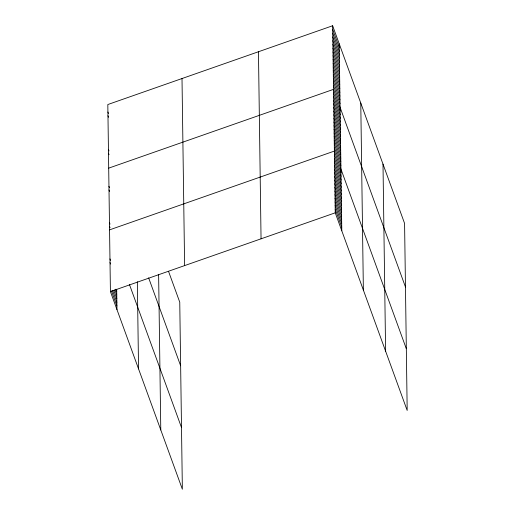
<?xml version="1.0" encoding="UTF-8"?>
<svg xmlns="http://www.w3.org/2000/svg" width="515" height="515" viewBox="0 0 515 515"><rect width="100%" height="100%" fill="white"/><g stroke="black" fill="none" stroke-linecap="round" stroke-linejoin="round"><path stroke-width="0.77" d="M332.639 25.75L335.246 212.817L407.185 410.461L404.578 223.401L332.639 25.75L107.815 104.539L110.422 291.599L182.362 489.25L179.754 302.183L168.566 271.444M108.704 168.135L333.527 89.353L405.466 287.003M109.56 229.87L334.383 151.082L406.322 348.732M110.422 291.599L335.246 212.817M332.696 29.49L339.243 47.489M332.748 33.23L339.295 51.23M332.799 36.977L339.346 54.97M332.851 40.717L339.398 58.71M332.902 44.457L339.449 62.45M332.954 48.198L339.501 66.197M333.005 51.938L339.559 69.937M333.057 55.678L339.61 73.677M333.108 59.425L339.662 77.417M333.16 63.165L339.713 81.158M333.211 66.905L339.765 84.898M333.263 70.645L339.816 88.644M333.321 74.385L339.868 92.385M333.372 78.126L339.919 96.125M333.424 81.872L339.971 99.865M333.475 85.612L340.022 103.605M333.578 92.983L340.125 110.983M333.63 96.614L340.177 114.613M333.675 100.245L340.228 118.244M333.726 103.876L340.28 121.875M333.778 107.506L340.331 125.506M333.829 111.137L340.376 129.136M333.881 114.768L340.428 132.767M333.932 118.405L340.479 136.398M333.978 122.036L340.531 140.029M334.029 125.666L340.582 143.659M334.081 129.297L340.634 147.29M334.132 132.928L340.685 150.921M334.184 136.559L340.73 154.552M334.235 140.189L340.782 158.189M334.286 143.82L340.833 161.819M334.332 147.451L340.885 165.45M334.435 154.712L340.988 172.712M334.486 158.343L341.033 176.342M334.538 161.974L341.085 179.973M334.589 165.611L341.136 183.604M334.641 169.242L341.188 187.235M334.686 172.873L341.239 190.865M334.737 176.503L341.291 194.496M334.789 180.134L341.342 198.127M334.84 183.765L341.387 201.764M334.892 187.396L341.439 205.395M334.943 191.026L341.49 209.026M334.988 194.657L341.542 212.656M335.04 198.288L341.593 216.287M335.091 201.919L341.645 219.918M335.143 205.549L341.69 223.549M335.194 209.18L341.741 227.179M107.925 112.019L108.465 113.519M107.976 115.759L108.517 117.259M108.44 149.434L108.987 150.934M108.491 153.174L109.038 154.674M148.635 277.849L180.643 365.785M108.955 186.295L109.502 187.795M109.006 189.926L109.553 191.426M109.463 222.609L110.004 224.109M109.508 226.24L110.056 227.739M129.432 284.46L181.499 427.521M109.965 258.916L110.513 260.416M110.017 262.547L110.564 264.047M115.901 289.192L116.718 291.439M114.858 289.823L116.77 295.069M113.815 290.454L116.821 298.7M112.502 290.338L116.866 302.331M111.459 290.969L116.918 305.968M382.999 164.118L385.606 351.178M360.77 103.032L363.371 290.1M339.192 43.749L341.793 230.81M258.453 51.751L261.053 238.812M182.007 78.538L184.615 265.598M158.614 274.328L160.783 429.967M137.338 281.731L138.548 368.882M116.686 289.263L116.969 309.599"/></g></svg>
